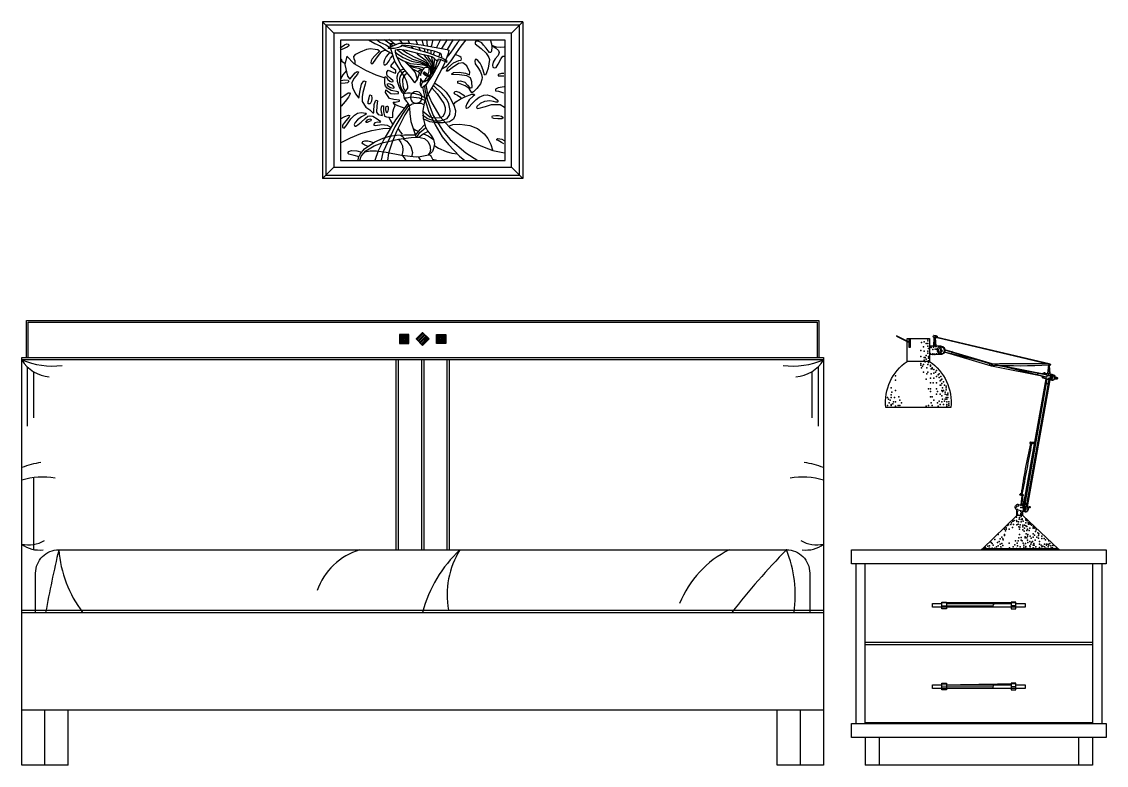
# Model space of a CAD drawing. Header units: inches. Extents: x 4.1 to 46.6, y 13.1 to 37.9.
# Drawn here: x 13.368 to 15.708, y 22.676 to 24.281 of the extents above; entities that cross this region are included whole.
import ezdxf

# ---------------------------------------------------------------- set-up
doc = ezdxf.new("R2010")
doc.units = ezdxf.units.IN
doc.header["$MEASUREMENT"] = 0
for name, color, linetype in [('02', 2, 'Continuous'), ('4', 4, 'Continuous'), ('8', 8, 'Continuous')]:
    doc.layers.add(name, color=color, linetype=linetype)

msp = doc.modelspace()

# ---------------------------------------------------------------- hatches: boundary and pattern name
at = {"layer": '8'}
h = msp.add_hatch(dxfattribs=at)
h.set_pattern_fill('ANSI31', color=256, scale=0.02, style=0)
h.set_pattern_definition([(45, (17.5561258, 12.7770049), (-0.00176776695, 0.00176776695), [])])
h.paths.add_polyline_path([(14.1829, 23.6063), (14.1829, 23.5863), (14.2029, 23.5863), (14.2029, 23.6063)])
h.paths.add_polyline_path([(14.2186, 23.5965), (14.2326, 23.5823), (14.2469, 23.5963), (14.2329, 23.6106)])
h.paths.add_polyline_path([(14.2829, 23.5863), (14.2829, 23.6063), (14.2629, 23.6063), (14.2629, 23.5863)])
h = msp.add_hatch(dxfattribs=at)
h.set_pattern_fill('ANSI31', color=256, scale=0.552655, style=0)
h.set_pattern_definition([(45, (-1129.40517, -807.40207), (-0.0488482534, 0.0488482534), [])])
h.paths.add_polyline_path([(15.2849, 23.5779), (15.2827, 23.5779), (15.2827, 23.5976), (15.2849, 23.5976)])
h = msp.add_hatch(dxfattribs=at)
h.set_pattern_fill('ANSI31', color=256, scale=3.315929, style=0)
h.set_pattern_definition([(45, (-1128.13395, -803.8342), (-0.29308952, 0.29308952), [])])
h.paths.add_polyline_path([(15.5441, 23.3704, 0.018609), (15.5442, 23.3704), (15.5472, 23.3704, -0.005294), (15.5264, 23.261), (15.5241, 23.2617, -0.018598)])

# ---------------------------------------------------------------- linework, layer by layer
at = {"layer": '02'}
for p, q in [((15.3397, 23.6022), (15.3347, 23.603)), ((15.336, 23.5996), (15.3349, 23.5809)), ((15.3401, 23.5991), (15.335, 23.6001)), ((15.3402, 23.6029), (15.3352, 23.6037)), ((15.3363, 23.5995), (15.3353, 23.5808)), ((15.3407, 23.6032), (15.3357, 23.604)), ((15.3378, 23.5992), (15.3382, 23.5809)), ((15.3385, 23.5991), (15.3394, 23.5809)), ((15.3389, 23.6037), (15.3389, 23.6037)), ((15.3389, 23.5989), (15.3399, 23.5808)), ((15.3412, 23.6034), (15.3412, 23.6033)), ((15.5795, 23.5424), (15.3426, 23.5985)), ((15.5843, 23.5426), (15.3428, 23.5996)), ((15.3519, 23.5809), (15.3267, 23.5809)), ((15.5791, 23.5136), (15.3586, 23.5677)), ((15.4602, 23.5377), (15.3588, 23.5681)), ((15.4613, 23.5426), (15.3594, 23.5731)), ((15.4568, 23.5425), (15.3595, 23.572)), ((15.0979, 23.5513), (13.3679, 23.5513)), ((14.1754, 23.5513), (14.1754, 23.1413)), ((14.1804, 23.5513), (14.1804, 23.1413)), ((14.2304, 23.5513), (14.2304, 23.1413)), ((14.2354, 23.5513), (14.2354, 23.1413)), ((14.2849, 23.5513), (14.2849, 23.1413)), ((14.2899, 23.5513), (14.2899, 23.1413)), ((15.3267, 23.5478), (15.278, 23.5478)), ((15.3523, 23.5629), (15.3267, 23.5629)), ((13.3799, 23.5362), (13.3799, 23.4083)), ((13.3932, 23.5258), (13.3932, 23.4262)), ((15.0725, 23.5258), (15.0725, 23.4262)), ((15.0859, 23.5362), (15.0859, 23.4083)), ((15.5796, 23.5141), (15.4602, 23.5377)), ((15.5806, 23.518), (15.4727, 23.5394)), ((15.5802, 23.519), (15.4785, 23.5392)), ((15.5833, 23.5402), (15.5811, 23.522)), ((15.5835, 23.5402), (15.5813, 23.522)), ((15.584, 23.54), (15.5845, 23.5212)), ((15.5843, 23.5395), (15.5854, 23.5211)), ((15.5847, 23.5394), (15.5857, 23.5209)), ((15.5772, 23.5103), (15.5287, 23.237)), ((15.5777, 23.5102), (15.5291, 23.2369)), ((15.5784, 23.51), (15.5299, 23.2367)), ((15.5797, 23.5097), (15.5311, 23.2364)), ((15.5836, 23.5086), (15.5352, 23.2355)), ((15.5847, 23.5084), (15.5362, 23.2351)), ((15.5858, 23.5081), (15.5373, 23.2343)), ((15.6008, 23.5129), (15.5972, 23.5129)), ((15.5447, 23.3706), (15.5524, 23.3706)), ((15.5448, 23.3735), (15.5529, 23.3735)), ((13.3932, 23.2969), (13.3932, 23.1421)), ((15.5259, 23.2597), (15.5214, 23.261)), ((15.5262, 23.2602), (15.5217, 23.2616)), ((15.5267, 23.2606), (15.5222, 23.2619)), ((15.527, 23.2607), (15.5225, 23.2621)), ((15.5263, 23.2578), (15.5218, 23.2592)), ((15.5255, 23.2579), (15.5235, 23.2382)), ((15.527, 23.2574), (15.5281, 23.2371)), ((15.5148, 23.2154), (15.5148, 23.2277)), ((15.528, 23.2154), (15.5148, 23.2154)), ((15.528, 23.2154), (15.528, 23.2243)), ((15.5412, 23.2336), (15.538, 23.2336)), ((15.6043, 23.1435), (15.4407, 23.1435)), ((15.1879, 22.7663), (15.1879, 23.1113)), ((15.6779, 23.1113), (15.6779, 22.7663)), ((15.353, 23.0276), (15.5128, 23.0276)), ((13.3679, 23.0113), (15.0979, 23.0113)), ((15.3529, 23.0208), (15.4628, 23.0201)), ((15.5129, 23.0208), (15.5029, 23.0208)), ((15.6779, 22.9413), (15.1879, 22.9413)), ((15.6779, 22.9363), (15.1879, 22.9363)), ((15.3529, 22.8501), (15.5128, 22.8526)), ((15.3529, 22.8458), (15.4633, 22.8463)), ((15.5129, 22.8458), (15.5029, 22.8458)), ((15.6779, 22.7683), (15.1879, 22.7683)), ((15.2179, 22.7363), (15.2179, 22.6763)), ((15.6479, 22.7363), (15.6479, 22.6763))]:
    msp.add_line(p, q, dxfattribs=at)
for points in [[(14.449, 24.281), (14.449, 23.9426), (14.0168, 23.9426)], [(14.449, 24.281), (14.0168, 24.281), (14.0168, 23.9426)], [(14.0168, 24.281), (14.0414, 24.2563)], [(14.4244, 24.2563), (14.449, 24.281)], [(14.1337, 24.2427), (14.1402, 24.2371), (14.1538, 24.2309), (14.1612, 24.2263), (14.162, 24.2257)], [(14.1501, 24.2427), (14.1643, 24.2325), (14.1686, 24.2287)], [(14.1597, 24.243), (14.1745, 24.2319), (14.1751, 24.2314)], [(14.1825, 24.2427), (14.1878, 24.2353)], [(14.2312, 24.2426), (14.2342, 24.2303)], [(14.2549, 24.2426), (14.2517, 24.2295), (14.2516, 24.2271)], [(14.2712, 24.2426), (14.2627, 24.2255), (14.2625, 24.2251)], [(14.299, 24.2428), (14.2931, 24.233), (14.2854, 24.2196)], [(14.3787, 24.2428), (14.3811, 24.2335), (14.382, 24.2266), (14.3817, 24.2174), (14.3799, 24.2144), (14.3769, 24.2147), (14.3745, 24.218), (14.3697, 24.2242), (14.3643, 24.2305), (14.3604, 24.2353), (14.3526, 24.2386), (14.3473, 24.2389), (14.3464, 24.2368), (14.3464, 24.2335), (14.3595, 24.2233), (14.3697, 24.2132), (14.3757, 24.2039), (14.3769, 24.1994), (14.3745, 24.1808), (14.3709, 24.1703), (14.3682, 24.1653), (14.3667, 24.1662), (14.3634, 24.1763), (14.3598, 24.1856), (14.3568, 24.1916), (14.352, 24.1973), (14.3494, 24.1994), (14.3464, 24.1994), (14.3455, 24.1955), (14.3461, 24.1904), (14.3517, 24.182), (14.3568, 24.1739), (14.3601, 24.1667), (14.3613, 24.1605), (14.3604, 24.1563), (14.3574, 24.147), (14.3499, 24.1368), (14.3425, 24.1299), (14.3389, 24.1278), (14.3335, 24.1365), (14.3245, 24.1425), (14.3137, 24.1467), (14.3089, 24.1485), (14.3089, 24.1524), (14.3149, 24.153), (14.3239, 24.1503), (14.3299, 24.1443)], [(14.0548, 24.2243), (14.064, 24.2311), (14.0695, 24.2335), (14.0732, 24.2328), (14.0739, 24.2291), (14.0698, 24.226), (14.0582, 24.2212), (14.0565, 24.2199)], [(14.0872, 24.1895), (14.0872, 24.1957), (14.0852, 24.2011), (14.0845, 24.2056), (14.0889, 24.2107), (14.0985, 24.2158), (14.1128, 24.2219), (14.1196, 24.2229), (14.1302, 24.2219), (14.1363, 24.2209), (14.14, 24.2182), (14.137, 24.2148), (14.1295, 24.2076), (14.124, 24.2008), (14.1216, 24.1964), (14.121, 24.1919), (14.123, 24.1902), (14.1257, 24.1906), (14.1319, 24.1998), (14.14, 24.2107), (14.1452, 24.2165), (14.1503, 24.2192), (14.1547, 24.2192)], [(14.2734, 24.2026), (14.2742, 24.2047), (14.2739, 24.2097), (14.2723, 24.2124), (14.2576, 24.2175), (14.2208, 24.2263), (14.2037, 24.2292), (14.1893, 24.2305), (14.1874, 24.2297), (14.1858, 24.2276), (14.181, 24.2252), (14.1725, 24.2231), (14.1607, 24.2231), (14.1583, 24.2239), (14.1671, 24.2281), (14.1821, 24.2343), (14.2024, 24.2345), (14.2298, 24.2311), (14.2856, 24.2209), (14.2891, 24.2196), (14.2883, 24.2124), (14.2792, 24.1895), (14.2565, 24.1444), (14.2464, 24.1278), (14.2397, 24.1153), (14.2365, 24.1055), (14.2336, 24.0894), (14.2339, 24.0734), (14.2381, 24.0558), (14.2435, 24.0452), (14.2512, 24.0356), (14.2565, 24.0268), (14.2584, 24.0172), (14.2565, 24.007), (14.2544, 24.0009), (14.2453, 23.9932), (14.2272, 23.9892), (14.2188, 23.9886), (14.1873, 23.9923), (14.1539, 23.9987), (14.1331, 24.0014), (14.12, 24.0014), (14.1083, 23.9995), (14.1024, 23.9939)], [(14.1163, 24.2415), (14.1297, 24.2336), (14.1414, 24.2286), (14.1573, 24.2177), (14.1665, 24.2127)], [(14.176, 24.2318), (14.1711, 24.2329), (14.1628, 24.2332), (14.1628, 24.2265), (14.163, 24.2261)], [(14.1638, 24.2231), (14.1663, 24.2142), (14.17, 24.202), (14.1738, 24.1926), (14.1829, 24.1777), (14.1946, 24.1595), (14.1973, 24.1539), (14.1991, 24.1489), (14.2002, 24.1422), (14.1999, 24.1374), (14.1954, 24.1302), (14.1914, 24.1262), (14.1914, 24.1227), (14.1933, 24.1155), (14.1981, 24.1086), (14.2013, 24.1059), (14.2034, 24.1006), (14.2045, 24.0953), (14.205, 24.0819), (14.2077, 24.0654), (14.2138, 24.0465), (14.2189, 24.031)], [(14.2162, 24.1489), (14.2088, 24.1593), (14.1951, 24.1756), (14.1869, 24.1873), (14.1773, 24.2052), (14.1743, 24.2142), (14.1743, 24.2206), (14.1821, 24.2214), (14.1975, 24.2193), (14.2248, 24.2124), (14.2448, 24.2078), (14.2541, 24.2052), (14.2587, 24.2017), (14.2592, 24.1998), (14.2659, 24.1961), (14.2667, 24.1969), (14.2661, 24.2004), (14.2688, 24.2006), (14.2803, 24.1956), (14.2848, 24.1934), (14.2859, 24.1948), (14.2766, 24.2014), (14.2653, 24.2057), (14.2464, 24.2129), (14.217, 24.2217), (14.1898, 24.2286), (14.1871, 24.2293)], [(14.1775, 24.221), (14.1791, 24.2195), (14.1909, 24.2106), (14.2042, 24.2035), (14.2113, 24.1998), (14.2301, 24.1942), (14.2412, 24.1883), (14.2452, 24.184)], [(14.1886, 24.2205), (14.1903, 24.2192), (14.2004, 24.213), (14.2147, 24.2053), (14.2357, 24.1958), (14.2434, 24.1905), (14.248, 24.1846), (14.2483, 24.1816)], [(14.2011, 24.2421), (14.2048, 24.2342)], [(14.2075, 24.2285), (14.2079, 24.2279), (14.2118, 24.223)], [(14.2174, 24.2424), (14.2219, 24.2321)], [(14.2249, 24.2253), (14.2276, 24.2189), (14.228, 24.2184)], [(14.2359, 24.2226), (14.2375, 24.2156)], [(14.2413, 24.2423), (14.2424, 24.2288)], [(14.2433, 24.2209), (14.2437, 24.217)], [(14.2509, 24.2191), (14.2504, 24.2116), (14.2504, 24.2114)], [(14.2859, 24.2423), (14.2784, 24.2314), (14.2739, 24.2231)], [(14.3264, 24.2419), (14.3156, 24.2281), (14.3055, 24.2139), (14.2934, 24.1968), (14.2829, 24.1838), (14.2741, 24.1783)], [(14.3139, 24.2423), (14.3083, 24.2364), (14.2923, 24.2132), (14.2848, 24.2044)], [(14.4087, 24.226), (14.4, 24.2254), (14.3925, 24.2257), (14.382, 24.2296), (14.3901, 24.2248), (14.3964, 24.2189), (14.3982, 24.2144), (14.3955, 24.2078), (14.3895, 24.2006), (14.3847, 24.1934), (14.3835, 24.1871), (14.3844, 24.1829), (14.3874, 24.1811), (14.3913, 24.1823), (14.3961, 24.1892), (14.4024, 24.2012), (14.406, 24.2066), (14.4087, 24.2069)], [(14.0569, 24.2011), (14.0589, 24.1957), (14.0616, 24.1933), (14.0651, 24.1916)], [(14.0696, 24.2064), (14.0652, 24.1888), (14.0711, 24.1635), (14.0755, 24.1567), (14.0876, 24.1703), (14.0915, 24.1738), (14.0945, 24.1728), (14.0925, 24.1679), (14.0842, 24.1582), (14.0798, 24.1494), (14.0818, 24.1392), (14.0881, 24.1255), (14.0954, 24.1158), (14.0984, 24.1324), (14.1008, 24.146), (14.1057, 24.1533), (14.1101, 24.1518), (14.1086, 24.146), (14.1037, 24.1285), (14.1023, 24.1187), (14.1023, 24.1085), (14.1105, 24.0968), (14.1193, 24.0905), (14.1252, 24.0841), (14.1276, 24.0841), (14.1276, 24.0871), (14.1286, 24.1022), (14.1315, 24.1104), (14.1325, 24.1119), (14.1354, 24.11), (14.1344, 24.0997), (14.1335, 24.0861), (14.1369, 24.0807), (14.1437, 24.0793), (14.1466, 24.0788), (14.1442, 24.0856), (14.1437, 24.0924), (14.1451, 24.0992), (14.1481, 24.0992), (14.1481, 24.0949), (14.1486, 24.0871), (14.1505, 24.0768), (14.1549, 24.0754), (14.1685, 24.0744), (14.1685, 24.0856), (14.1705, 24.0934), (14.1739, 24.1002), (14.169, 24.107), (14.1739, 24.1075), (14.1832, 24.1095), (14.1827, 24.1119), (14.171, 24.1129), (14.1612, 24.1153)], [(14.0696, 24.2064), (14.0842, 24.1908), (14.1096, 24.1762), (14.132, 24.1664), (14.1515, 24.1596)], [(14.1619, 24.2151), (14.154, 24.2062), (14.1506, 24.1984), (14.1486, 24.1906), (14.1496, 24.1878), (14.1523, 24.1878), (14.1564, 24.1909), (14.1605, 24.1964), (14.1639, 24.2021), (14.168, 24.2073)], [(14.1743, 24.2152), (14.1773, 24.2127), (14.1906, 24.2038), (14.2091, 24.1961), (14.2276, 24.1924), (14.2384, 24.1883), (14.244, 24.1831)], [(14.1782, 24.2047), (14.1904, 24.1972), (14.2063, 24.1909), (14.2209, 24.1892), (14.2347, 24.1876), (14.2385, 24.1867), (14.2414, 24.185)], [(14.2162, 24.1489), (14.2218, 24.1569), (14.2258, 24.17), (14.2248, 24.1734), (14.2256, 24.1764), (14.2282, 24.1767), (14.2293, 24.1742), (14.228, 24.1646), (14.2304, 24.1724), (14.2336, 24.1772), (14.2379, 24.182), (14.2432, 24.1831), (14.2477, 24.1812), (14.2496, 24.1777), (14.2501, 24.1732), (14.2499, 24.1668), (14.2483, 24.1625), (14.2461, 24.1593), (14.2419, 24.154), (14.2376, 24.151), (14.2347, 24.1502), (14.2323, 24.1518), (14.2288, 24.1574), (14.228, 24.1577), (14.2277, 24.1446), (14.2296, 24.1401), (14.232, 24.139), (14.2421, 24.1468), (14.2544, 24.1646), (14.2694, 24.1924), (14.272, 24.1992)], [(14.2194, 24.2137), (14.2218, 24.2109), (14.2381, 24.1988), (14.2446, 24.1917), (14.2459, 24.1865)], [(14.2346, 24.2101), (14.2397, 24.2038), (14.2474, 24.1936), (14.2505, 24.1877), (14.2508, 24.1831), (14.2499, 24.1803)], [(14.2424, 24.2084), (14.2464, 24.2025), (14.252, 24.1935), (14.2536, 24.1876), (14.2528, 24.1815), (14.2509, 24.1775), (14.2501, 24.1764)], [(14.2643, 24.197), (14.2643, 24.1969), (14.2624, 24.1895), (14.2587, 24.1767), (14.2552, 24.1703), (14.2504, 24.166)], [(14.2576, 24.2025), (14.2573, 24.1823), (14.2549, 24.1759), (14.2507, 24.1708)], [(14.2515, 24.2059), (14.2525, 24.2004), (14.2549, 24.1924), (14.256, 24.186), (14.2544, 24.1791), (14.2512, 24.1745)], [(14.2587, 24.2171), (14.2584, 24.2164), (14.2565, 24.2122), (14.2569, 24.2089)], [(14.2701, 24.2131), (14.2683, 24.2081), (14.2672, 24.205)], [(14.3299, 24.1443), (14.3347, 24.1386), (14.3368, 24.138), (14.3395, 24.1392), (14.3392, 24.1512), (14.3359, 24.1596), (14.3281, 24.1644), (14.3125, 24.1664), (14.296, 24.167), (14.2957, 24.1688), (14.2996, 24.1712), (14.3116, 24.1724), (14.3251, 24.17), (14.3341, 24.1664), (14.3347, 24.1724), (14.3281, 24.1859), (14.3194, 24.1925), (14.3101, 24.1907), (14.2963, 24.1817), (14.2873, 24.1742), (14.2846, 24.1742), (14.2876, 24.1817), (14.2996, 24.1922), (14.3107, 24.197), (14.3161, 24.1982), (14.317, 24.2006), (14.3161, 24.2036), (14.3131, 24.206), (14.3041, 24.2105)], [(14.0681, 24.1749), (14.0606, 24.166), (14.0555, 24.1579)], [(14.1612, 24.1153), (14.1525, 24.1285), (14.1534, 24.1338), (14.1646, 24.126), (14.1724, 24.1255), (14.1806, 24.1262), (14.1806, 24.1272), (14.1799, 24.1293), (14.1653, 24.1323), (14.1567, 24.1374), (14.153, 24.1415), (14.1516, 24.1466), (14.151, 24.1545), (14.1523, 24.162), (14.154, 24.1626), (14.1581, 24.1562), (14.1619, 24.1524), (14.1659, 24.1514), (14.169, 24.1517), (14.169, 24.1534), (14.1636, 24.1582), (14.1567, 24.1647), (14.1554, 24.1684), (14.1557, 24.1722), (14.1588, 24.1766), (14.1632, 24.1739), (14.1697, 24.1712), (14.1741, 24.1698), (14.1752, 24.1718), (14.1748, 24.1759), (14.1704, 24.179), (14.1663, 24.1824), (14.1646, 24.1858), (14.167, 24.1895), (14.1721, 24.1953)], [(14.1937, 24.178), (14.1891, 24.178), (14.1849, 24.1759), (14.1795, 24.1692), (14.1774, 24.1616), (14.1782, 24.1524), (14.1816, 24.142), (14.1874, 24.1298), (14.1912, 24.1257)], [(14.1958, 24.1742), (14.1912, 24.1729), (14.1883, 24.1683), (14.1853, 24.1646), (14.1832, 24.1583), (14.1832, 24.1508), (14.1853, 24.1403), (14.1891, 24.1328), (14.1929, 24.1278)], [(14.1946, 24.1951), (14.2084, 24.1813), (14.2167, 24.1712), (14.2197, 24.162), (14.2209, 24.1549)], [(14.1992, 24.1911), (14.2029, 24.188), (14.2153, 24.185), (14.2255, 24.184), (14.231, 24.1828), (14.2354, 24.1806)], [(14.2038, 24.1862), (14.2131, 24.1828), (14.2242, 24.1809), (14.2298, 24.1785), (14.2332, 24.1757)], [(14.2097, 24.1797), (14.2168, 24.1766), (14.2239, 24.1726), (14.2252, 24.1701)], [(14.2464, 24.1816), (14.2466, 24.1749), (14.2455, 24.1706), (14.2438, 24.1674), (14.2426, 24.1657), (14.2419, 24.1632), (14.2413, 24.1589), (14.2394, 24.1577), (14.2385, 24.1556), (14.2371, 24.1536), (14.2341, 24.1511), (14.2339, 24.1507)], [(14.2353, 24.1732), (14.2396, 24.1706), (14.2436, 24.1672), (14.2462, 24.1666), (14.2493, 24.1664)], [(14.0562, 24.1538), (14.0651, 24.1555), (14.0719, 24.1551), (14.0736, 24.1517), (14.0708, 24.149), (14.0654, 24.1483), (14.0562, 24.1476)], [(14.2004, 24.1692), (14.195, 24.1671), (14.192, 24.1637), (14.1895, 24.1554), (14.1904, 24.1424), (14.1925, 24.1353), (14.1962, 24.1311)], [(14.2326, 24.1513), (14.2301, 24.1461), (14.2293, 24.142), (14.2293, 24.1406)], [(14.2345, 24.1708), (14.2366, 24.1681), (14.2397, 24.1659), (14.2398, 24.1651), (14.2396, 24.1645), (14.2368, 24.1664), (14.2349, 24.1685), (14.2345, 24.1708)], [(14.2347, 24.1721), (14.2364, 24.1698), (14.2384, 24.1679), (14.2405, 24.1667)], [(14.2447, 24.1641), (14.2444, 24.1629), (14.2466, 24.1625), (14.2484, 24.1625), (14.2484, 24.1634), (14.2467, 24.1635), (14.2447, 24.164)], [(14.2447, 24.1651), (14.2475, 24.165), (14.2491, 24.1646)], [(14.4084, 24.1694), (14.4033, 24.1691), (14.3955, 24.1673), (14.3955, 24.1644), (14.3997, 24.1641), (14.4081, 24.1641)], [(14.0565, 24.1166), (14.0651, 24.1224), (14.0722, 24.1272), (14.0753, 24.1275), (14.0766, 24.1252), (14.0732, 24.1184), (14.0654, 24.1088), (14.0572, 24.0986)], [(14.1559, 24.1457), (14.1574, 24.143), (14.1637, 24.1388), (14.1691, 24.1373), (14.1718, 24.1379), (14.1715, 24.14), (14.1682, 24.1439), (14.1625, 24.146), (14.1586, 24.1469), (14.1559, 24.1457)], [(14.1917, 24.1262), (14.2004, 24.1275), (14.2063, 24.1275), (14.2165, 24.126), (14.2261, 24.1232), (14.2345, 24.1187), (14.2372, 24.1166)], [(14.2306, 24.1132), (14.2311, 24.1175), (14.231, 24.1209), (14.2292, 24.1253), (14.2251, 24.1291), (14.2206, 24.1305), (14.2156, 24.1296), (14.2115, 24.1276), (14.2076, 24.1228), (14.2067, 24.1166), (14.2079, 24.1114), (14.2106, 24.1084), (14.2147, 24.1057), (14.2188, 24.1055), (14.2244, 24.1064), (14.229, 24.1094), (14.2306, 24.1132)], [(14.2323, 24.1397), (14.2394, 24.1096), (14.2452, 24.0878), (14.2599, 24.0581), (14.275, 24.0326), (14.2888, 24.0163), (14.3122, 23.9907), (14.3239, 23.9811)], [(14.2327, 24.0803), (14.2431, 24.0719), (14.2582, 24.0673), (14.2704, 24.0669), (14.2779, 24.069), (14.2858, 24.0723), (14.2917, 24.0807), (14.2925, 24.0895), (14.2896, 24.1037), (14.285, 24.1129), (14.2745, 24.1259), (14.2565, 24.143)], [(14.2528, 24.1382), (14.2645, 24.1252), (14.2783, 24.1043), (14.2816, 24.0959), (14.2816, 24.0896), (14.2804, 24.083), (14.2762, 24.0763), (14.2712, 24.0733), (14.2582, 24.0725), (14.2486, 24.0746), (14.2327, 24.088)], [(14.2594, 24.1486), (14.2716, 24.1407), (14.2837, 24.1286), (14.2913, 24.1173), (14.3005, 24.1009), (14.3038, 24.0896), (14.3034, 24.0792), (14.2996, 24.0704), (14.2909, 24.065), (14.277, 24.0624), (14.2636, 24.0624), (14.2481, 24.065), (14.2343, 24.0717)], [(14.2369, 24.1426), (14.2373, 24.1338), (14.2436, 24.1117), (14.2557, 24.0782), (14.2771, 24.0447), (14.2925, 24.0267), (14.326, 23.9979), (14.352, 23.9815)], [(14.2398, 24.1449), (14.2427, 24.1286), (14.2528, 24.106), (14.2699, 24.0763), (14.2909, 24.0532), (14.3143, 24.0361), (14.3365, 24.0227), (14.3654, 24.01), (14.3842, 24.0033), (14.4098, 23.9979)], [(14.3242, 24.12), (14.3185, 24.1239), (14.3116, 24.1284), (14.3053, 24.1302), (14.302, 24.1293), (14.3005, 24.1272), (14.3017, 24.1254), (14.308, 24.1221), (14.3134, 24.1185), (14.3158, 24.1149)], [(14.409, 24.1404), (14.3955, 24.1386), (14.3901, 24.1356), (14.3901, 24.132), (14.3964, 24.1308), (14.4054, 24.1281), (14.4084, 24.1278)], [(14.1152, 24.104), (14.1152, 24.1085), (14.1172, 24.117), (14.1192, 24.1228), (14.1223, 24.1214), (14.1233, 24.1156), (14.1227, 24.1098), (14.1196, 24.1037), (14.1162, 24.1034), (14.1152, 24.104)], [(14.2017, 24.1054), (14.1741, 24.069), (14.1502, 24.028), (14.1372, 24.0025), (14.1301, 23.9815)], [(14.1709, 24.1043), (14.1784, 24.1001), (14.1946, 24.0945)], [(14.1931, 24.1166), (14.1979, 24.1169), (14.2083, 24.1189), (14.2251, 24.1167), (14.2369, 24.1116), (14.2381, 24.1103)], [(14.2038, 24.0993), (14.2102, 24.1035), (14.2185, 24.105), (14.2295, 24.1051), (14.2349, 24.1021)], [(14.3002, 24.1033), (14.3044, 24.1078), (14.314, 24.114), (14.3239, 24.1191), (14.3392, 24.1245), (14.344, 24.1245), (14.3449, 24.1224), (14.3416, 24.1203), (14.3332, 24.1125), (14.3284, 24.1036), (14.3263, 24.0982), (14.3263, 24.0955), (14.3284, 24.0946), (14.3317, 24.0961), (14.3404, 24.1054), (14.3482, 24.1131), (14.355, 24.1179), (14.3649, 24.1227), (14.3724, 24.1233), (14.382, 24.1206), (14.3895, 24.1161), (14.3952, 24.1111), (14.3952, 24.1084), (14.3943, 24.1075), (14.3907, 24.1075), (14.3859, 24.109), (14.3778, 24.1102), (14.3661, 24.109), (14.3571, 24.1045), (14.3497, 24.0979), (14.3491, 24.0952), (14.3517, 24.0937), (14.3682, 24.0982), (14.3814, 24.1024), (14.4003, 24.1024), (14.4093, 24.0967)], [(14.0558, 24.071), (14.0647, 24.0761), (14.0732, 24.0792), (14.0756, 24.0782), (14.0743, 24.0754), (14.0705, 24.0717), (14.064, 24.0638), (14.0603, 24.0577), (14.0599, 24.0526), (14.0633, 24.0512), (14.0678, 24.056), (14.0783, 24.071), (14.0862, 24.0792), (14.092, 24.0836), (14.1002, 24.085), (14.1104, 24.0839), (14.1118, 24.0819), (14.109, 24.0799), (14.1008, 24.0754), (14.0927, 24.0693), (14.0872, 24.0638), (14.0852, 24.0594), (14.0865, 24.0553), (14.0889, 24.0553), (14.093, 24.0581), (14.1002, 24.0642), (14.109, 24.072), (14.1148, 24.0768), (14.1192, 24.0775), (14.1257, 24.0771), (14.1346, 24.0717), (14.1404, 24.0673), (14.1421, 24.0649), (14.1404, 24.0638), (14.1363, 24.0645), (14.1295, 24.0625), (14.1278, 24.0598), (14.1278, 24.0574), (14.1315, 24.0567), (14.1448, 24.0591), (14.1567, 24.0577), (14.1615, 24.0547), (14.1636, 24.0533)], [(14.2025, 24.0999), (14.1904, 24.0832), (14.1728, 24.0543), (14.1586, 24.0234), (14.1468, 23.9987), (14.1431, 23.982)], [(14.156, 24.0839), (14.1534, 24.0898), (14.1532, 24.0945), (14.1545, 24.0978), (14.1566, 24.0989), (14.1577, 24.0984), (14.1584, 24.0965), (14.1584, 24.0922), (14.1577, 24.0878), (14.156, 24.0839)], [(14.2038, 24.0941), (14.1946, 24.0799), (14.1766, 24.0443), (14.1669, 24.0209), (14.159, 23.9974), (14.1569, 23.9815)], [(14.1104, 24.0642), (14.1138, 24.069), (14.1192, 24.0713), (14.122, 24.07), (14.1213, 24.0673), (14.1175, 24.0656), (14.1135, 24.0632), (14.1114, 24.0632), (14.1104, 24.0642)], [(14.1602, 24.0748), (14.1625, 24.0683), (14.168, 24.0601)], [(14.2172, 24.0361), (14.2276, 24.0486), (14.2369, 24.0587)], [(14.2894, 24.0552), (14.2981, 24.0588), (14.3128, 24.06), (14.3347, 24.057), (14.3514, 24.0507), (14.3658, 24.0393), (14.3733, 24.0289), (14.3802, 24.0157), (14.3838, 24.0043)], [(14.382, 24.0747), (14.3838, 24.0777), (14.391, 24.0786), (14.3967, 24.0786), (14.403, 24.0768), (14.406, 24.075), (14.4066, 24.0732), (14.4036, 24.0714), (14.3949, 24.0714), (14.3862, 24.0723), (14.3832, 24.0732)], [(14.0569, 24.02), (14.0769, 24.0302), (14.0999, 24.0398), (14.1233, 24.0463), (14.147, 24.0504), (14.1627, 24.0513)], [(14.0936, 23.9816), (14.0944, 23.9878), (14.0981, 23.9953), (14.1078, 24.0067), (14.1299, 24.0214), (14.1475, 24.0297), (14.1617, 24.0337), (14.1766, 24.0358), (14.1934, 24.0366), (14.2167, 24.0366)], [(14.0976, 23.9814), (14.1003, 23.9905), (14.1104, 24.0022), (14.1286, 24.0129), (14.1454, 24.0198), (14.1806, 24.0275), (14.2081, 24.0313), (14.2241, 24.0321), (14.2367, 24.0286), (14.2439, 24.0222), (14.2487, 24.0142), (14.2495, 24.0041), (14.2484, 23.9985), (14.2447, 23.9937)], [(14.1799, 24.0497), (14.1844, 24.0431), (14.1889, 24.0381)], [(14.1854, 24.0361), (14.191, 24.0326), (14.1926, 24.0299)], [(14.2121, 24.0507), (14.2183, 24.047), (14.2233, 24.0451)], [(14.2207, 24.0318), (14.2271, 24.0422), (14.2391, 24.0518)], [(14.2247, 24.0321), (14.2343, 24.039), (14.2439, 24.0441)], [(14.2348, 24.0393), (14.245, 24.0345), (14.2564, 24.0267)], [(14.1155, 24.012), (14.1079, 24.0148), (14.1042, 24.0172), (14.1027, 24.0198), (14.1042, 24.0226), (14.1081, 24.0241), (14.1144, 24.0239), (14.1203, 24.0224), (14.1273, 24.0194)], [(14.1806, 24.0273), (14.186, 24.0206), (14.1894, 24.0129), (14.19, 24.0038), (14.1884, 23.9947), (14.187, 23.9918)], [(14.1905, 24.0289), (14.199, 24.0233), (14.2076, 24.0115), (14.2108, 23.999), (14.2092, 23.9891)], [(14.259, 24.0132), (14.2674, 24.0081), (14.2833, 24.0012), (14.2956, 23.997), (14.3078, 23.9955)], [(14.4084, 24.0172), (14.4027, 24.0205), (14.3958, 24.0244), (14.3931, 24.0256), (14.3931, 24.0274), (14.3949, 24.0286), (14.4039, 24.0274), (14.4087, 24.0247)], [(14.096, 23.9896), (14.0849, 23.9925), (14.0738, 23.9951), (14.0721, 23.9966), (14.0721, 23.9985), (14.074, 24.0011), (14.0795, 24.0027), (14.0908, 24.002), (14.1018, 23.9994)], [(14.1897, 23.9918), (14.1932, 23.9875), (14.1964, 23.9814)], [(14.2239, 23.9883), (14.2284, 23.9811)], [(14.2447, 23.9937), (14.249, 23.9926), (14.2516, 23.9902), (14.254, 23.9843), (14.2607, 23.9832), (14.2674, 23.9811)], [(14.0168, 23.9426), (14.0414, 23.9671)], [(14.449, 23.9426), (14.4245, 23.967)], [(13.3779, 23.5563), (13.3779, 23.6363), (15.0879, 23.6363), (15.0879, 23.5563)], [(13.3819, 23.5563), (13.3819, 23.6323), (15.0839, 23.6323), (15.0839, 23.5563)], [(15.2827, 23.5892), (15.2555, 23.6032), (15.2555, 23.6025), (15.2827, 23.5886)], [(15.2849, 23.5976), (15.2849, 23.5779), (15.2827, 23.5779), (15.2827, 23.5976)], [(15.3507, 23.5745), (15.3539, 23.5695), (15.3542, 23.5697), (15.3511, 23.5748), (15.3507, 23.5745)], [(15.5844, 23.5427), (15.586, 23.5427)], [(15.4568, 23.5397), (15.4613, 23.5396)], [(15.593, 23.5151), (15.5908, 23.5116), (15.5912, 23.5113), (15.5933, 23.5148), (15.5929, 23.5151)], [(15.6017, 23.5099), (15.5963, 23.5099)], [(15.5362, 23.23), (15.5323, 23.2286), (15.5324, 23.2281), (15.5363, 23.2295), (15.5361, 23.23)], [(15.5427, 23.2316), (15.5392, 23.2316)], [(15.3529, 23.0283), (15.3629, 23.0283), (15.3629, 23.0143), (15.3529, 23.0143), (15.3529, 23.0283)], [(15.5129, 23.0283), (15.5029, 23.0283), (15.5029, 23.0143), (15.5129, 23.0143), (15.5129, 23.0283)], [(15.5329, 23.0173), (15.3329, 23.0173), (15.3329, 23.0253), (15.3529, 23.0253)], [(15.3629, 23.0253), (15.5029, 23.0253)], [(15.5129, 23.0253), (15.5329, 23.0253), (15.5329, 23.0173)], [(15.5329, 22.8423), (15.3329, 22.8423), (15.3329, 22.8503), (15.3529, 22.8503)], [(15.3529, 22.8533), (15.3629, 22.8533), (15.3629, 22.8393), (15.3529, 22.8393), (15.3529, 22.8533)], [(15.3629, 22.8503), (15.5029, 22.8503)], [(15.5129, 22.8533), (15.5029, 22.8533), (15.5029, 22.8393), (15.5129, 22.8393), (15.5129, 22.8533)], [(15.5129, 22.8503), (15.5329, 22.8503), (15.5329, 22.8423)]]:
    msp.add_lwpolyline(points, dxfattribs=at)
for points in [[(14.4418, 23.9498), (14.4418, 24.2738), (14.024, 24.2738), (14.024, 23.9498)], [(14.0414, 23.967), (14.4245, 23.967), (14.4245, 24.2563), (14.0414, 24.2563)], [(14.056, 23.9814), (14.4106, 23.9814), (14.4106, 24.2414), (14.056, 24.2414)], [(14.1829, 23.5863), (14.2029, 23.5863), (14.2029, 23.6063), (14.1829, 23.6063)], [(14.2329, 23.6106), (14.2186, 23.5965), (14.2326, 23.5823), (14.2469, 23.5963)], [(14.2829, 23.5863), (14.2629, 23.5863), (14.2629, 23.6063), (14.2829, 23.6063)]]:
    msp.add_lwpolyline(points, close=True, dxfattribs=at)
for points in [[(15.3728, 23.4484), (15.2319, 23.4484, -0.273505), (15.278, 23.5478), (15.278, 23.5976), (15.3267, 23.5976), (15.3267, 23.5478, -0.273505)], [(15.3414, 23.5987, -0.130303), (15.3407, 23.5987, -0.576801), (15.3404, 23.603, -0.264517), (15.3417, 23.6033, -0.710752)], [(15.3541, 23.5632, -0.130303), (15.3513, 23.563, -0.598804), (15.3467, 23.5797, -0.121835), (15.3522, 23.5809, -0.710752)], [(15.4619, 23.5426, 0.130303), (15.4614, 23.5426, 0.576801), (15.4607, 23.5399, 0.264517), (15.4616, 23.5396, 0.710752)], [(15.5866, 23.5394, -0.130303), (15.5861, 23.5394, -0.331854), (15.5854, 23.5423, -0.328319), (15.5863, 23.5426, -0.500332)], [(15.5919, 23.5067, -0.130303), (15.5899, 23.5071, -0.576801), (15.5899, 23.5187, -0.264517), (15.5936, 23.5191, -0.710752)], [(15.6019, 23.51, -0.130303), (15.6014, 23.5099, -0.576801), (15.6007, 23.5128, -0.264517), (15.6016, 23.5132, -0.710752)], [(15.5438, 23.3705, 0.130303), (15.5443, 23.3704, 0.576801), (15.545, 23.3734, 0.264517), (15.5441, 23.3737, 0.710752)], [(15.527, 23.2574, -0.130303), (15.5265, 23.2576, -0.576801), (15.5267, 23.2606, -0.264517), (15.5277, 23.2606, -0.710752)], [(15.5342, 23.2229, -0.130303), (15.5323, 23.2232, -0.576801), (15.5322, 23.2349, -0.264517), (15.5359, 23.2353, -0.710752)], [(15.543, 23.2317, -0.130303), (15.5425, 23.2316, -0.576801), (15.5417, 23.2346, -0.264517), (15.5426, 23.2349, -0.710752)]]:
    msp.add_lwpolyline(points, format="xyb", close=True, dxfattribs=at)
for points in [[(15.3411, 23.5986), (15.3356, 23.5996, -0.641064), (15.3361, 23.6041), (15.3414, 23.6033)], [(15.3412, 23.6029, -0.083661), (15.3417, 23.6029, -0.685038), (15.3415, 23.599)], [(15.3505, 23.5791, -0.083661), (15.3522, 23.5793, -0.685038), (15.3542, 23.5645)], [(15.4617, 23.5426), (15.457, 23.5426, 0.641064), (15.4568, 23.5397)], [(15.4613, 23.5399, 0.083661), (15.4615, 23.5399, 0.685038), (15.4619, 23.5424)], [(15.5703, 23.521, -0.177444), (15.5741, 23.5236), (15.5926, 23.5194)], [(15.5921, 23.5182, -0.083661), (15.5932, 23.518, -0.685038), (15.5922, 23.5076)], [(15.5909, 23.5068), (15.5719, 23.5116, -0.183148), (15.5693, 23.5156)], [(15.6013, 23.5129, -0.083661), (15.6016, 23.5129, -0.685038), (15.602, 23.5102)], [(15.5445, 23.3734, 0.083661), (15.5441, 23.3734, 0.685038), (15.5437, 23.3707)], [(15.5268, 23.2575), (15.5219, 23.259, -0.641064), (15.5227, 23.2621), (15.5274, 23.2607)], [(15.5273, 23.2604, -0.083661), (15.5276, 23.2604, -0.685038), (15.5271, 23.2577, -0.685038)], [(15.5332, 23.223), (15.5143, 23.2278, -0.641064), (15.5165, 23.2398), (15.5349, 23.2355)], [(15.4396, 23.1413), (15.4396, 23.1424, -0.414214), (15.4407, 23.1435), (15.5148, 23.2154)], [(15.528, 23.2154), (15.6043, 23.1435, -0.414214), (15.6054, 23.1424), (15.6054, 23.1413)], [(15.5344, 23.2344, -0.083661), (15.5356, 23.2342, -0.685038), (15.5345, 23.2238, -0.685038)], [(15.5423, 23.2346, -0.083661), (15.5426, 23.2346, -0.685038), (15.543, 23.2319, -0.685038)]]:
    msp.add_lwpolyline(points, format="xyb", dxfattribs=at)
for centre, radius, start, end in [((15.3423, 23.6008), 0.00166, 119.5269, 244.08), ((15.3576, 23.572), 0.00762, 135.4245, 228.7448), ((15.372, 23.5677), 0.00333, 297.0807, 45.6387), ((13.4353, 23.7137), 0.1758, 247.4353, 276.4694), ((13.4334, 23.5911), 0.0767, 211.2779, 265.5609), ((15.0304, 23.7137), 0.1758, 263.5306, 292.5647), ((15.0323, 23.5911), 0.0767, 274.4391, 328.7221), ((15.5312, 18.7398), 4.8029, 89.3709, 90.8241), ((15.5858, 23.5411), 0.00214, 130.7011, 230.6155), ((15.5172, 25.016), 1.4773, 267.8572, 272.5857), ((15.5664, 23.5211), 0.00702, 163.0824, 212.3312), ((15.5759, 23.5171), 0.00472, 312.1606, 24.1418), ((15.5953, 23.5123), 0.00556, 118.5634, 240.0693), ((15.586, 23.4873), 0.0138, 105.0445, 143.2765), ((15.5848, 23.4893), 0.012, 101.0298, 144.4173), ((15.6024, 23.5116), 0.00139, 134.3371, 254.3933), ((16.9947, 23.0476), 1.4861, 167.4534, 171.7162), ((10.371, 24.2979), 5.2586, 348.6283, 349.8412), ((13.4327, 23.1531), 0.178, 97.5291, 111.3752), ((15.033, 23.1531), 0.178, 68.6248, 82.4709), ((13.4133, 23.1471), 0.1512, 79.7992, 107.4781), ((15.0525, 23.1471), 0.1512, 72.5219, 100.2008), ((15.5552, 23.2532), 0.0247, 186.7188, 217.4586), ((15.5544, 23.253), 0.0236, 183.7367, 217.4743), ((15.5376, 23.2285), 0.00556, 118.5634, 240.0693), ((15.5435, 23.2334), 0.00139, 134.3371, 254.3933), ((13.3829, 23.2192), 0.0673, 257.1203, 300.5517), ((13.4059, 23.2037), 0.0629, 232.7819, 277.3679), ((15.0829, 23.2192), 0.0673, 239.4483, 282.8797), ((15.0598, 23.2037), 0.0629, 262.6321, 307.2181), ((16.3292, 22.4652), 2.9596, 166.7942, 169.465), ((13.7057, 23.1622), 0.2587, 184.6309, 217.0546), ((14.1365, 23.0082), 0.1386, 106.2924, 161.0629), ((14.507, 22.9343), 0.2835, 133.0814, 165.2765), ((14.4711, 23.0438), 0.1854, 148.2707, 190.0903), ((14.9924, 22.9431), 0.2211, 116.2646, 158.1966), ((16.1505, 22.0351), 1.5832, 135.6786, 142.1634), ((14.7752, 23.0436), 0.2616, 351.7989, 21.9273), ((15.4681, 23.02), 0.00529, 92.3864, 210.779), ((15.4681, 22.845), 0.00529, 92.3864, 210.779)]:
    msp.add_arc(centre, radius, start, end, dxfattribs=at)
for points in [[(15.3415, 23.599), (15.3414, 23.599), (15.3412, 23.599), (15.3409, 23.5991), (15.3406, 23.5993), (15.3403, 23.5997), (15.3402, 23.5999), (15.34, 23.6004), (15.3399, 23.6007), (15.3399, 23.6013), (15.34, 23.6016), (15.3401, 23.602), (15.3403, 23.6022), (15.3406, 23.6026), (15.3407, 23.6027), (15.341, 23.6028), (15.3411, 23.6029), (15.3412, 23.6029), (15.3412, 23.6029), (15.3412, 23.6029), (15.3412, 23.6029)], [(15.3542, 23.5645), (15.3536, 23.5644), (15.353, 23.5645), (15.3516, 23.5646), (15.3506, 23.5651), (15.3491, 23.5664), (15.3485, 23.5671), (15.3474, 23.5689), (15.3469, 23.5699), (15.3465, 23.5722), (15.3466, 23.5735), (15.347, 23.5751), (15.3474, 23.5761), (15.3482, 23.5775), (15.3487, 23.5781), (15.3496, 23.5788), (15.35, 23.579), (15.3504, 23.5791), (15.3505, 23.5791), (15.3505, 23.5791), (15.3505, 23.5791)], [(15.4619, 23.5424), (15.4618, 23.5424), (15.4617, 23.5424), (15.4615, 23.5424), (15.4613, 23.5423), (15.4611, 23.5421), (15.4609, 23.5419), (15.4608, 23.5416), (15.4607, 23.5415), (15.4606, 23.5411), (15.4606, 23.5409), (15.4607, 23.5406), (15.4608, 23.5405), (15.4609, 23.5402), (15.461, 23.5401), (15.4611, 23.54), (15.4612, 23.54), (15.4613, 23.5399), (15.4613, 23.5399), (15.4613, 23.5399), (15.4613, 23.5399)], [(15.5922, 23.5076), (15.5918, 23.5077), (15.5913, 23.5078), (15.5904, 23.5081), (15.5898, 23.5086), (15.589, 23.5097), (15.5887, 23.5104), (15.5882, 23.5118), (15.5881, 23.5125), (15.5882, 23.5142), (15.5885, 23.515), (15.589, 23.516), (15.5895, 23.5166), (15.5903, 23.5175), (15.5907, 23.5178), (15.5914, 23.5181), (15.5917, 23.5182), (15.592, 23.5182), (15.5921, 23.5182), (15.5921, 23.5182), (15.5921, 23.5182)], [(15.602, 23.5102), (15.6019, 23.5102), (15.6017, 23.5102), (15.6015, 23.5102), (15.6013, 23.5103), (15.601, 23.5105), (15.6009, 23.5107), (15.6007, 23.511), (15.6006, 23.5112), (15.6005, 23.5116), (15.6006, 23.5118), (15.6006, 23.5121), (15.6007, 23.5123), (15.6008, 23.5126), (15.6009, 23.5127), (15.6011, 23.5128), (15.6012, 23.5128), (15.6012, 23.5128), (15.6013, 23.5129), (15.6013, 23.5129), (15.6013, 23.5129)], [(15.5437, 23.3707), (15.5439, 23.3707), (15.544, 23.3707), (15.5442, 23.3707), (15.5444, 23.3708), (15.5447, 23.371), (15.5448, 23.3712), (15.545, 23.3715), (15.5451, 23.3717), (15.5452, 23.3721), (15.5451, 23.3723), (15.5451, 23.3726), (15.545, 23.3728), (15.5449, 23.3731), (15.5448, 23.3732), (15.5446, 23.3733), (15.5445, 23.3733), (15.5445, 23.3734), (15.5445, 23.3734), (15.5445, 23.3734), (15.5445, 23.3734)], [(15.5271, 23.2577), (15.527, 23.2577), (15.5269, 23.2577), (15.5267, 23.2578), (15.5265, 23.258), (15.5264, 23.2583), (15.5263, 23.2584), (15.5262, 23.2588), (15.5262, 23.259), (15.5262, 23.2594), (15.5263, 23.2596), (15.5265, 23.2599), (15.5266, 23.26), (15.5268, 23.2603), (15.5269, 23.2603), (15.5271, 23.2604), (15.5272, 23.2604), (15.5273, 23.2604), (15.5273, 23.2604), (15.5273, 23.2604), (15.5273, 23.2604)], [(15.5345, 23.2238), (15.5341, 23.2238), (15.5337, 23.224), (15.5328, 23.2243), (15.5321, 23.2248), (15.5314, 23.2259), (15.5311, 23.2265), (15.5306, 23.2279), (15.5304, 23.2287), (15.5305, 23.2303), (15.5309, 23.2312), (15.5313, 23.2322), (15.5318, 23.2328), (15.5326, 23.2337), (15.533, 23.234), (15.5338, 23.2343), (15.5341, 23.2343), (15.5344, 23.2344), (15.5344, 23.2344), (15.5344, 23.2344), (15.5344, 23.2344)], [(15.543, 23.2319), (15.5429, 23.2319), (15.5428, 23.2319), (15.5425, 23.2319), (15.5423, 23.232), (15.5421, 23.2323), (15.542, 23.2324), (15.5417, 23.2327), (15.5417, 23.2329), (15.5416, 23.2333), (15.5416, 23.2335), (15.5417, 23.2338), (15.5417, 23.234), (15.5419, 23.2343), (15.542, 23.2344), (15.5421, 23.2345), (15.5422, 23.2345), (15.5423, 23.2346), (15.5423, 23.2346), (15.5423, 23.2346), (15.5423, 23.2346)]]:
    msp.add_open_spline(points, degree=3, knots=[3.294068, 3.294068, 3.294068, 3.294068, 3.647859, 3.647859, 4.043866, 4.043866, 4.439873, 4.439873, 4.83588, 4.83588, 5.231886, 5.231886, 5.627893, 5.627893, 6.0239, 6.0239, 6.283185, 6.283185, 6.283185, 6.295262, 6.295262, 6.295262, 6.295262], dxfattribs=at)
for p in [(15.3094, 23.5886), (15.3151, 23.5905), (15.3226, 23.5961), (15.3226, 23.5924), (15.3076, 23.5716), (15.3132, 23.5792), (15.3151, 23.5698), (15.3189, 23.5867), (15.3226, 23.5867), (15.3226, 23.5811), (15.3226, 23.5698), (15.3226, 23.566), (15.3245, 23.5754), (15.3269, 23.5791), (15.3276, 23.5647), (15.3303, 23.5776), (15.3334, 23.5737), (15.3336, 23.5646), (15.3354, 23.5783), (15.3386, 23.5744), (15.3393, 23.58), (15.3408, 23.5802), (15.3415, 23.5746), (15.3415, 23.564), (15.3464, 23.5802), (15.3076, 23.5585), (15.3076, 23.5434), (15.3132, 23.5415), (15.3151, 23.5566), (15.3151, 23.5509), (15.317, 23.5566), (15.317, 23.5472), (15.3189, 23.5603), (15.3189, 23.5528), (15.3226, 23.5415), (15.3245, 23.5585), (15.3245, 23.5547), (15.3245, 23.549), (15.3245, 23.5453), (15.3338, 23.5631), (15.3373, 23.5633), (15.338, 23.5629), (15.3456, 23.5636), (15.2529, 23.517), (15.3076, 23.5396), (15.3094, 23.534), (15.3113, 23.5377), (15.3132, 23.5245), (15.3208, 23.534), (15.3208, 23.5208), (15.3226, 23.5245), (15.3283, 23.5396), (15.3283, 23.5377), (15.3302, 23.5321), (15.3302, 23.5208), (15.3321, 23.534), (15.3321, 23.5321), (15.3358, 23.5302), (15.3358, 23.5227), (15.3396, 23.5245), (15.3415, 23.5283), (15.3453, 23.5189), (15.3472, 23.5208), (15.573, 23.5227), (15.5743, 23.5234), (15.5778, 23.5213), (15.5829, 23.5209), (15.5831, 23.5176), (15.5869, 23.5173), (15.5884, 23.5195), (15.5906, 23.5193), (15.2529, 23.5076), (15.3189, 23.5095), (15.3283, 23.5114), (15.3283, 23.5019), (15.334, 23.5019), (15.3358, 23.5114), (15.3415, 23.5151), (15.3415, 23.5019), (15.3472, 23.5132), (15.3491, 23.5057), (15.3491, 23.4963), (15.3509, 23.5151), (15.3509, 23.5076), (15.3509, 23.4963), (15.3528, 23.5095), (15.3528, 23.5001), (15.3566, 23.5038), (15.3585, 23.4963), (15.3623, 23.4944), (15.5701, 23.5129), (15.5726, 23.5137), (15.5752, 23.5116), (15.5776, 23.5108), (15.5831, 23.5108), (15.5857, 23.5088), (15.588, 23.5081), (15.2434, 23.4906), (15.2434, 23.4756), (15.2453, 23.4812), (15.2529, 23.485), (15.2604, 23.4718), (15.3245, 23.4887), (15.3283, 23.4887), (15.3283, 23.4831), (15.3283, 23.4718), (15.3321, 23.4718), (15.3415, 23.4887), (15.3415, 23.4774), (15.3434, 23.4831), (15.3491, 23.4774), (15.3528, 23.485), (15.3528, 23.4737), (15.3547, 23.4906), (15.3547, 23.4831), (15.3566, 23.485), (15.3604, 23.4812), (15.3604, 23.4774), (15.3623, 23.4906), (15.3623, 23.4869), (15.3641, 23.4756), (15.366, 23.4793), (15.366, 23.4756), (15.2359, 23.4699), (15.2359, 23.4529), (15.2378, 23.4661), (15.2397, 23.4586), (15.2415, 23.4643), (15.2434, 23.4699), (15.2434, 23.4548), (15.2434, 23.4529), (15.2472, 23.4567), (15.2491, 23.4605), (15.251, 23.4699), (15.2529, 23.4605), (15.2529, 23.4511), (15.2585, 23.4529), (15.2623, 23.4643), (15.2623, 23.4529), (15.2661, 23.4586), (15.3189, 23.4511), (15.3245, 23.4529), (15.3302, 23.4586), (15.3321, 23.4529), (15.3358, 23.4643), (15.3434, 23.4586), (15.3453, 23.4511), (15.3472, 23.4624), (15.3491, 23.4548), (15.3528, 23.4605), (15.3547, 23.4661), (15.3566, 23.4548), (15.3585, 23.4624), (15.3604, 23.4661), (15.3623, 23.4699), (15.3641, 23.4661), (15.3641, 23.4605), (15.3641, 23.4548), (15.3641, 23.4511), (15.366, 23.4699), (15.3679, 23.4605), (15.3679, 23.4567), (15.3679, 23.4529), (15.5173, 23.2389), (15.5182, 23.2365), (15.5236, 23.2376), (15.5264, 23.2399), (15.5267, 23.2505), (15.5269, 23.2556), (15.5272, 23.2473), (15.5127, 23.2322), (15.5145, 23.2351), (15.5151, 23.2222), (15.5153, 23.2242), (15.5155, 23.2167), (15.5157, 23.2209), (15.5162, 23.2181), (15.5165, 23.2282), (15.5165, 23.2239), (15.5234, 23.233), (15.5237, 23.224), (15.5237, 23.2197), (15.5237, 23.2172), (15.5242, 23.2132), (15.5259, 23.2214), (15.5263, 23.2326), (15.5271, 23.2175), (15.5277, 23.2237), (15.5282, 23.2346), (15.5309, 23.2356), (15.4939, 23.1935), (15.4972, 23.1951), (15.5019, 23.1962), (15.5032, 23.1995), (15.5053, 23.2034), (15.5054, 23.1896), (15.507, 23.203), (15.5074, 23.1961), (15.5088, 23.2047), (15.5141, 23.2119), (15.5144, 23.2044), (15.5148, 23.1951), (15.5151, 23.2023), (15.5175, 23.1965), (15.5185, 23.2015), (15.5195, 23.1911), (15.52, 23.2072), (15.5205, 23.2111), (15.5213, 23.1901), (15.5218, 23.1955), (15.5243, 23.2067), (15.5243, 23.2016), (15.526, 23.2085), (15.526, 23.2067), (15.5276, 23.1911), (15.5278, 23.1948), (15.5286, 23.2028), (15.5312, 23.1948), (15.5346, 23.2085), (15.5346, 23.205), (15.5346, 23.1999), (15.5346, 23.1931), (15.5363, 23.1913), (15.5374, 23.2041), (15.5395, 23.1992), (15.5397, 23.1965), (15.5416, 23.1992), (15.5436, 23.1966), (15.5462, 23.1942), (15.5499, 23.1911), (15.5512, 23.1898), (15.4748, 23.1741), (15.4823, 23.1685), (15.488, 23.1741), (15.488, 23.1723), (15.4882, 23.1859), (15.4902, 23.1823), (15.4916, 23.1859), (15.4918, 23.1891), (15.4985, 23.1859), (15.5192, 23.1674), (15.5209, 23.1862), (15.5209, 23.1742), (15.5239, 23.1678), (15.5278, 23.1845), (15.5309, 23.1818), (15.5312, 23.1879), (15.5329, 23.1691), (15.5329, 23.1674), (15.5351, 23.176), (15.5363, 23.1828), (15.5363, 23.1674), (15.538, 23.1862), (15.538, 23.1708), (15.5389, 23.1741), (15.5415, 23.1828), (15.5432, 23.1879), (15.5439, 23.1706), (15.5457, 23.1667), (15.55, 23.1879), (15.5502, 23.176), (15.5502, 23.1685), (15.5527, 23.1727), (15.5534, 23.1879), (15.5552, 23.1811), (15.5569, 23.1845), (15.5578, 23.1685), (15.5603, 23.1777), (15.5615, 23.1723), (15.5615, 23.1666), (15.562, 23.176), (15.5689, 23.1708), (15.4445, 23.145), (15.4474, 23.146), (15.452, 23.1494), (15.4551, 23.1452), (15.4559, 23.1497), (15.4564, 23.1442), (15.4598, 23.1569), (15.4614, 23.1447), (15.4616, 23.1553), (15.4635, 23.1515), (15.4671, 23.1447), (15.4673, 23.1634), (15.471, 23.1478), (15.4729, 23.1572), (15.4748, 23.1497), (15.4767, 23.1591), (15.4786, 23.1647), (15.4786, 23.1534), (15.4804, 23.1478), (15.4823, 23.1553), (15.4824, 23.1442), (15.4845, 23.1652), (15.4849, 23.1503), (15.4855, 23.1626), (15.4986, 23.1554), (15.4993, 23.1459), (15.5069, 23.1478), (15.5106, 23.152), (15.5123, 23.1606), (15.5144, 23.144), (15.5158, 23.1554), (15.5163, 23.1497), (15.5175, 23.1606), (15.5219, 23.1478), (15.5243, 23.1623), (15.5265, 23.161), (15.5286, 23.1559), (15.5296, 23.1515), (15.5296, 23.147), (15.5333, 23.1553), (15.5333, 23.145), (15.5346, 23.1486), (15.5361, 23.1442), (15.538, 23.1623), (15.5389, 23.1572), (15.5427, 23.1591), (15.5427, 23.1497), (15.5439, 23.1478), (15.5449, 23.1537), (15.5465, 23.1572), (15.5483, 23.1591), (15.5502, 23.1515), (15.5504, 23.1455), (15.5517, 23.1553), (15.5521, 23.1515), (15.554, 23.144), (15.5545, 23.1619), (15.5559, 23.1478), (15.5634, 23.1591), (15.5634, 23.1534), (15.5639, 23.1463), (15.5672, 23.1515), (15.5689, 23.1657), (15.5691, 23.1478), (15.5707, 23.1493), (15.574, 23.1657), (15.5748, 23.1534), (15.5748, 23.1478), (15.5766, 23.1628), (15.5771, 23.1452), (15.5785, 23.1534), (15.5785, 23.1515), (15.5823, 23.1534), (15.5823, 23.1478), (15.5842, 23.161), (15.5842, 23.1515), (15.5861, 23.1553), (15.588, 23.1497), (15.5891, 23.1455), (15.5917, 23.1459), (15.5927, 23.1504), (15.5974, 23.144), (15.6014, 23.1457), (15.0179, 23.1413)]:
    msp.add_point(p, dxfattribs=at)
at = {"layer": '4'}
for p, q in [((15.1679, 22.7663), (15.1679, 23.1113)), ((15.6979, 23.1113), (15.6979, 22.7663)), ((13.3679, 23.0063), (15.0979, 23.0063)), ((13.3679, 22.7963), (15.0979, 22.7963)), ((13.4179, 22.6763), (13.4179, 22.7963)), ((13.4679, 22.6763), (13.4679, 22.7963)), ((14.9979, 22.6763), (14.9979, 22.7963)), ((15.0479, 22.6763), (15.0479, 22.7963)), ((15.1879, 22.7363), (15.1879, 22.6763)), ((15.6779, 22.7363), (15.6779, 22.6763)), ((15.6779, 22.6763), (15.1879, 22.6763))]:
    msp.add_line(p, q, dxfattribs=at)
msp.add_lwpolyline([(13.4679, 22.6763), (13.3679, 22.6763), (13.3679, 23.5563), (15.0979, 23.5563), (15.0979, 22.6763), (14.9979, 22.6763)], dxfattribs=at)
msp.add_lwpolyline([(13.3979, 23.0063), (13.3979, 23.0913, -0.414214), (13.4479, 23.1413), (15.0179, 23.1413, -0.414214), (15.0679, 23.0913), (15.0679, 23.0063)], format="xyb", dxfattribs=at)
for points in [[(15.7079, 23.1113), (15.1579, 23.1113), (15.1579, 23.1413), (15.7079, 23.1413)], [(15.7079, 22.7363), (15.1579, 22.7363), (15.1579, 22.7663), (15.7079, 22.7663)]]:
    msp.add_lwpolyline(points, close=True, dxfattribs=at)

doc.saveas('drawing.dxf')
